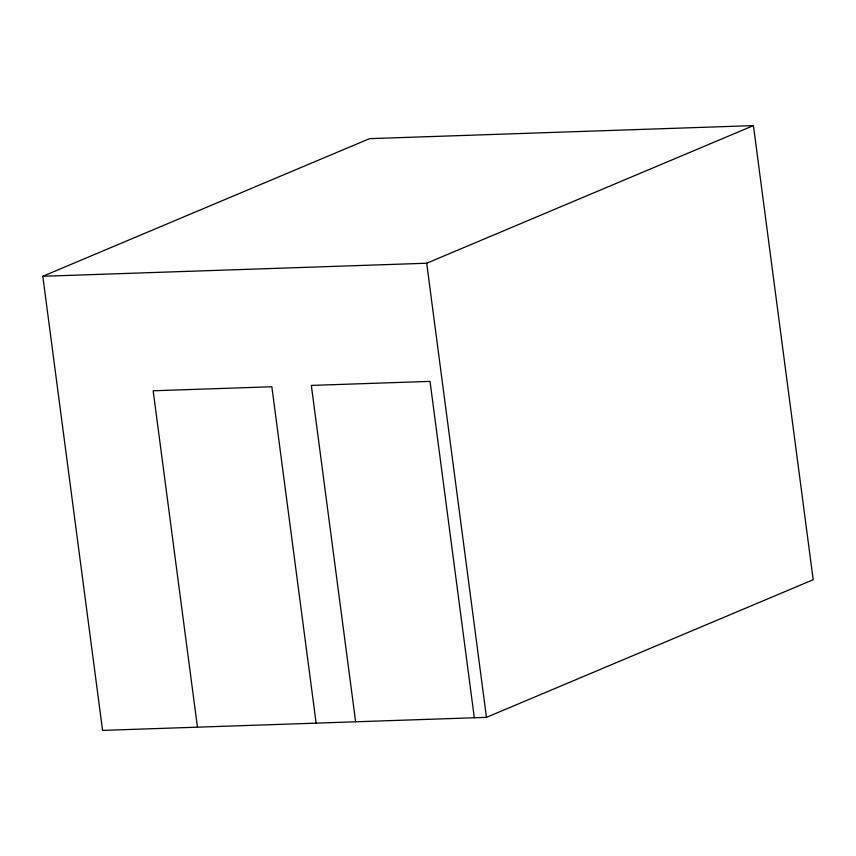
<?xml version="1.0" encoding="UTF-8"?>
<svg xmlns="http://www.w3.org/2000/svg" width="856" height="856" viewBox="0 0 856 856"><rect width="100%" height="100%" fill="white"/><g stroke="black" fill="none" stroke-linecap="round" stroke-linejoin="round"><path stroke-width="1.28" d="M42.8 276.274L369.535 138.651L753.419 125.607L813.2 579.726L486.465 717.349L102.581 730.393L42.8 276.274L426.684 263.231L753.419 125.607M426.684 263.231L486.465 717.349M474.32 717.756L430.033 381.38L311.338 385.414L355.625 721.79M316.132 723.127L271.844 386.752L153.16 390.785L197.447 727.161"/></g></svg>
